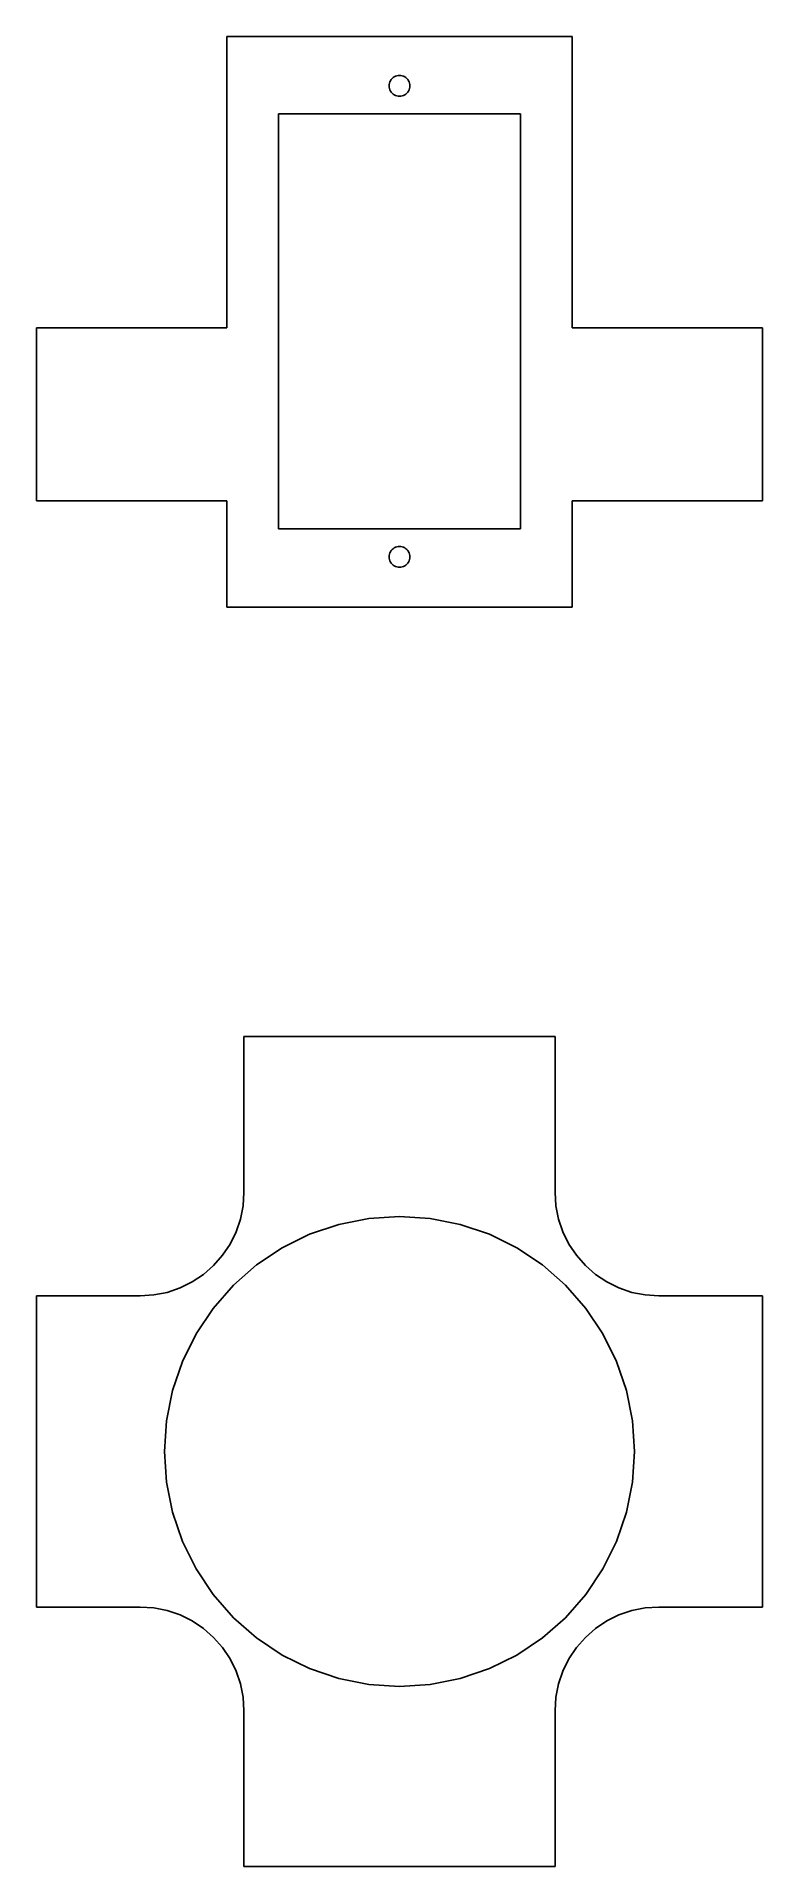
# Model space of a CAD drawing. Header units: metres. Extents: x -21 to 21, y -24 to 82.
import ezdxf

# ---------------------------------------------------------------- set-up
doc = ezdxf.new("R2010")
doc.units = ezdxf.units.M

msp = doc.modelspace()

# ---------------------------------------------------------------- linework, layer by layer
for p, q in [((10, 81.85), (-10, 81.85)), ((-10, 81.85), (-10, 65)), ((10, 65), (10, 81.85)), ((-0.475998, 79.3652), (-0.424255, 79.4243)), ((-0.424255, 79.4243), (-0.36525, 79.476)), ((-0.36525, 79.476), (-0.299988, 79.5196)), ((-0.299988, 79.5196), (-0.229599, 79.5543)), ((-0.229599, 79.5543), (-0.155289, 79.5795)), ((-0.155289, 79.5795), (-0.078308, 79.5949)), ((-0.078308, 79.5949), (0, 79.6)), ((0, 79.6), (0.078308, 79.5949)), ((0.078308, 79.5949), (0.155289, 79.5795)), ((0.155289, 79.5795), (0.229599, 79.5543)), ((0.229599, 79.5543), (0.299988, 79.5196)), ((0.299988, 79.5196), (0.36525, 79.476)), ((0.36525, 79.476), (0.424255, 79.4243)), ((0.424255, 79.4243), (0.475998, 79.3652)), ((-0.599991, 79), (-0.594864, 79.0783)), ((-0.594864, 78.9217), (-0.599991, 79)), ((-0.594864, 79.0783), (-0.579544, 79.1553)), ((-0.579544, 78.8447), (-0.594864, 78.9217)), ((-0.579544, 79.1553), (-0.554321, 79.2296)), ((-0.554321, 78.7704), (-0.579544, 78.8447)), ((-0.554321, 79.2296), (-0.519608, 79.3)), ((-0.519608, 78.7), (-0.554321, 78.7704)), ((-0.519608, 79.3), (-0.475998, 79.3652)), ((-0.475998, 78.6347), (-0.519608, 78.7)), ((-0.424255, 78.5757), (-0.475998, 78.6347)), ((-0.36525, 78.524), (-0.424255, 78.5757)), ((-0.299988, 78.4804), (-0.36525, 78.524)), ((-0.229599, 78.4457), (-0.299988, 78.4804)), ((-0.155289, 78.4204), (-0.229599, 78.4457)), ((-0.078308, 78.4051), (-0.155289, 78.4204)), ((0, 78.4), (-0.078308, 78.4051)), ((0.078308, 78.4051), (0, 78.4)), ((0.155289, 78.4204), (0.078308, 78.4051)), ((0.229599, 78.4457), (0.155289, 78.4204)), ((0.299988, 78.4804), (0.229599, 78.4457)), ((0.36525, 78.524), (0.299988, 78.4804)), ((0.424255, 78.5757), (0.36525, 78.524)), ((0.475998, 78.6347), (0.424255, 78.5757)), ((0.475998, 79.3652), (0.519608, 79.3)), ((0.519608, 78.7), (0.475998, 78.6347)), ((0.519608, 79.3), (0.554321, 79.2296)), ((0.554321, 78.7704), (0.519608, 78.7)), ((0.554321, 79.2296), (0.579544, 79.1553)), ((0.579544, 78.8447), (0.554321, 78.7704)), ((0.579544, 79.1553), (0.594864, 79.0783)), ((0.594864, 78.9217), (0.579544, 78.8447)), ((0.594864, 79.0783), (0.599991, 79)), ((0.599991, 79), (0.594864, 78.9217)), ((-7, 53.375), (-7, 77.375)), ((-7, 77.375), (7, 77.375)), ((7, 77.375), (7, 53.375)), ((-10, 65), (-21, 65)), ((-21, 65), (-21, 55)), ((21, 65), (10, 65)), ((21, 55), (21, 65)), ((-21, 55), (-10, 55)), ((-10, 55), (-10, 48.85)), ((10, 55), (21, 55)), ((10, 48.85), (10, 55)), ((7, 53.375), (-7, 53.375)), ((-0.594864, 51.8283), (-0.579544, 51.9053)), ((-0.579544, 51.9053), (-0.554321, 51.9796)), ((-0.554321, 51.9796), (-0.519608, 52.05)), ((-0.519608, 52.05), (-0.475998, 52.1152)), ((-0.475998, 52.1152), (-0.424255, 52.1743)), ((-0.424255, 52.1743), (-0.36525, 52.226)), ((-0.36525, 52.226), (-0.299988, 52.2696)), ((-0.299988, 52.2696), (-0.229599, 52.3043)), ((-0.229599, 52.3043), (-0.155289, 52.3295)), ((-0.155289, 52.3295), (-0.078308, 52.3449)), ((-0.078308, 52.3449), (0, 52.35)), ((0, 52.35), (0.078308, 52.3449)), ((0.078308, 52.3449), (0.155289, 52.3295)), ((0.155289, 52.3295), (0.229599, 52.3043)), ((0.229599, 52.3043), (0.299988, 52.2696)), ((0.299988, 52.2696), (0.36525, 52.226)), ((0.36525, 52.226), (0.424255, 52.1743)), ((0.424255, 52.1743), (0.475998, 52.1152)), ((0.475998, 52.1152), (0.519608, 52.05)), ((0.519608, 52.05), (0.554321, 51.9796)), ((0.554321, 51.9796), (0.579544, 51.9053)), ((0.579544, 51.9053), (0.594864, 51.8283)), ((-0.599991, 51.75), (-0.594864, 51.8283)), ((-0.594864, 51.6717), (-0.599991, 51.75)), ((-0.579544, 51.5947), (-0.594864, 51.6717)), ((-0.554321, 51.5204), (-0.579544, 51.5947)), ((-0.519608, 51.45), (-0.554321, 51.5204)), ((-0.475998, 51.3847), (-0.519608, 51.45)), ((-0.424255, 51.3257), (-0.475998, 51.3847)), ((-0.36525, 51.274), (-0.424255, 51.3257)), ((-0.299988, 51.2304), (-0.36525, 51.274)), ((-0.229599, 51.1957), (-0.299988, 51.2304)), ((-0.155289, 51.1704), (-0.229599, 51.1957)), ((-0.078308, 51.1551), (-0.155289, 51.1704)), ((0, 51.15), (-0.078308, 51.1551)), ((0.078308, 51.1551), (0, 51.15)), ((0.155289, 51.1704), (0.078308, 51.1551)), ((0.229599, 51.1957), (0.155289, 51.1704)), ((0.299988, 51.2304), (0.229599, 51.1957)), ((0.36525, 51.274), (0.299988, 51.2304)), ((0.424255, 51.3257), (0.36525, 51.274)), ((0.475998, 51.3847), (0.424255, 51.3257)), ((0.519608, 51.45), (0.475998, 51.3847)), ((0.554321, 51.5204), (0.519608, 51.45)), ((0.579544, 51.5947), (0.554321, 51.5204)), ((0.594864, 51.6717), (0.579544, 51.5947)), ((0.594864, 51.8283), (0.599991, 51.75)), ((0.599991, 51.75), (0.594864, 51.6717)), ((-10, 48.85), (10, 48.85)), ((9, 24.005), (-9, 24.005)), ((-9, 24.005), (-9, 15)), ((9, 15), (9, 24.005)), ((-9, 15), (-9.05133, 14.2168)), ((9.05133, 14.2168), (9, 15)), ((-9.05133, 14.2168), (-9.20444, 13.4471)), ((9.20444, 13.4471), (9.05133, 14.2168)), ((-9.45671, 12.7039), (-9.80383, 12)), ((-9.20444, 13.4471), (-9.45671, 12.7039)), ((-5.20448, 12.5648), (-3.51993, 13.1366)), ((-3.51993, 13.1366), (-1.77515, 13.4836)), ((-1.77515, 13.4836), (0, 13.6)), ((0, 13.6), (1.77515, 13.4836)), ((1.77515, 13.4836), (3.51993, 13.1366)), ((3.51993, 13.1366), (5.20448, 12.5648)), ((9.45671, 12.7039), (9.20444, 13.4471)), ((9.80383, 12), (9.45671, 12.7039)), ((-9.80383, 12), (-10.2399, 11.3474)), ((-8.27914, 10.7896), (-6.79999, 11.7779)), ((-6.79999, 11.7779), (-5.20448, 12.5648)), ((5.20448, 12.5648), (6.79999, 11.7779)), ((6.79999, 11.7779), (8.27914, 10.7896)), ((10.2399, 11.3474), (9.80383, 12)), ((-10.7574, 10.7574), (-11.3474, 10.2399)), ((-10.2399, 11.3474), (-10.7574, 10.7574)), ((-9.61664, 9.61664), (-8.27914, 10.7896)), ((8.27914, 10.7896), (9.61664, 9.61664)), ((10.7574, 10.7574), (10.2399, 11.3474)), ((11.3474, 10.2399), (10.7574, 10.7574)), ((-12, 9.80383), (-12.7039, 9.45671)), ((-11.3474, 10.2399), (-12, 9.80383)), ((-10.7896, 8.27914), (-9.61664, 9.61664)), ((9.61664, 9.61664), (10.7896, 8.27914)), ((12, 9.80383), (11.3474, 10.2399)), ((12.7039, 9.45671), (12, 9.80383)), ((-15, 9), (-21.005, 9)), ((-21.005, 9), (-21.005, -9)), ((-14.2168, 9.05133), (-15, 9)), ((-13.4471, 9.20444), (-14.2168, 9.05133)), ((-12.7039, 9.45671), (-13.4471, 9.20444)), ((13.4471, 9.20444), (12.7039, 9.45671)), ((14.2168, 9.05133), (13.4471, 9.20444)), ((15, 9), (14.2168, 9.05133)), ((21.005, 9), (15, 9)), ((21.005, -9), (21.005, 9)), ((-11.7779, 6.79999), (-10.7896, 8.27914)), ((10.7896, 8.27914), (11.7779, 6.79999)), ((-12.5648, 5.20448), (-11.7779, 6.79999)), ((11.7779, 6.79999), (12.5648, 5.20448)), ((-13.1366, 3.51993), (-12.5648, 5.20448)), ((12.5648, 5.20448), (13.1366, 3.51993)), ((-13.4836, 1.77515), (-13.1366, 3.51993)), ((13.1366, 3.51993), (13.4836, 1.77515)), ((-13.6, 0), (-13.4836, 1.77515)), ((13.4836, 1.77515), (13.6, 0)), ((-13.4836, -1.77515), (-13.6, 0)), ((13.6, 0), (13.4836, -1.77515)), ((-13.1366, -3.51993), (-13.4836, -1.77515)), ((13.4836, -1.77515), (13.1366, -3.51993)), ((-12.5648, -5.20448), (-13.1366, -3.51993)), ((13.1366, -3.51993), (12.5648, -5.20448)), ((-11.7779, -6.79999), (-12.5648, -5.20448)), ((12.5648, -5.20448), (11.7779, -6.79999)), ((-10.7896, -8.27914), (-11.7779, -6.79999)), ((11.7779, -6.79999), (10.7896, -8.27914)), ((-9.61664, -9.61664), (-10.7896, -8.27914)), ((10.7896, -8.27914), (9.61664, -9.61664)), ((-21.005, -9), (-15, -9)), ((-15, -9), (-14.2168, -9.05133)), ((-14.2168, -9.05133), (-13.4471, -9.20444)), ((-13.4471, -9.20444), (-12.7039, -9.45671)), ((-12.7039, -9.45671), (-12, -9.80383)), ((12, -9.80383), (12.7039, -9.45671)), ((12.7039, -9.45671), (13.4471, -9.20444)), ((13.4471, -9.20444), (14.2168, -9.05133)), ((14.2168, -9.05133), (15, -9)), ((15, -9), (21.005, -9)), ((-12, -9.80383), (-11.3474, -10.2399)), ((-11.3474, -10.2399), (-10.7574, -10.7574)), ((-8.27914, -10.7896), (-9.61664, -9.61664)), ((9.61664, -9.61664), (8.27914, -10.7896)), ((10.7574, -10.7574), (11.3474, -10.2399)), ((11.3474, -10.2399), (12, -9.80383)), ((-10.7574, -10.7574), (-10.2399, -11.3474)), ((-10.2399, -11.3474), (-9.80383, -12)), ((-6.79999, -11.7779), (-8.27914, -10.7896)), ((8.27914, -10.7896), (6.79999, -11.7779)), ((9.80383, -12), (10.2399, -11.3474)), ((10.2399, -11.3474), (10.7574, -10.7574)), ((-9.80383, -12), (-9.45671, -12.7039)), ((-5.20448, -12.5648), (-6.79999, -11.7779)), ((-3.51993, -13.1366), (-5.20448, -12.5648)), ((5.20448, -12.5648), (3.51993, -13.1366)), ((6.79999, -11.7779), (5.20448, -12.5648)), ((9.45671, -12.7039), (9.80383, -12)), ((-9.45671, -12.7039), (-9.20444, -13.4471)), ((-9.20444, -13.4471), (-9.05133, -14.2168)), ((-1.77515, -13.4836), (-3.51993, -13.1366)), ((0, -13.6), (-1.77515, -13.4836)), ((1.77515, -13.4836), (0, -13.6)), ((3.51993, -13.1366), (1.77515, -13.4836)), ((9.05133, -14.2168), (9.20444, -13.4471)), ((9.20444, -13.4471), (9.45671, -12.7039)), ((-9.05133, -14.2168), (-9, -15)), ((9, -15), (9.05133, -14.2168)), ((-9, -15), (-9, -24.005)), ((9, -24.005), (9, -15)), ((-9, -24.005), (9, -24.005))]:
    msp.add_line(p, q)

doc.saveas('drawing.dxf')
